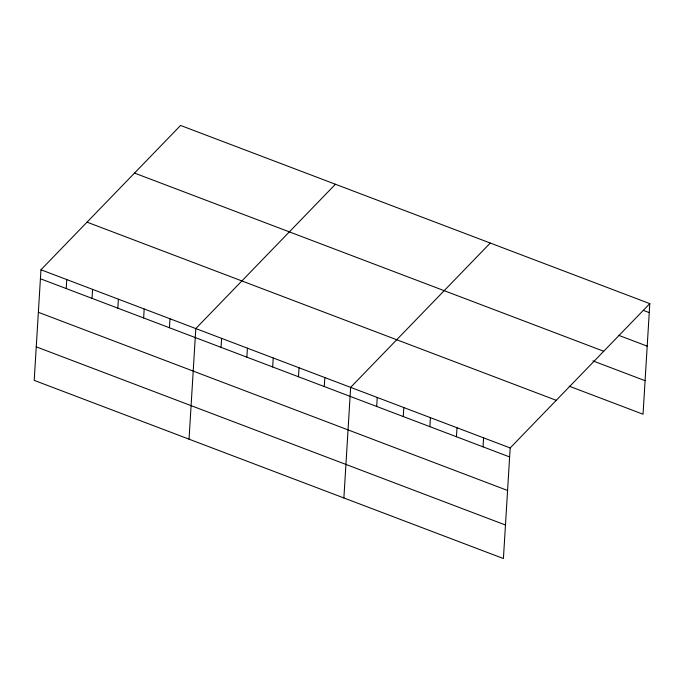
<?xml version="1.0" encoding="UTF-8"?>
<svg xmlns="http://www.w3.org/2000/svg" width="684" height="684" viewBox="0 0 684 684"><rect width="100%" height="100%" fill="white"/><g stroke="black" fill="none" stroke-linecap="round" stroke-linejoin="round"><path stroke-width="1.03" d="M40.963 269.778L34.2 380.372L503.415 558.546L510.179 447.952L649.8 303.628L180.585 125.454L40.963 269.778L510.179 447.952M66.22 288.562L66.767 279.576M92.032 298.361L92.579 289.375M117.836 308.159L118.383 299.173M143.64 317.966L144.187 308.971M169.444 327.764L170 318.77M189.04 439.171L195.804 328.568L335.425 184.252M221.06 347.361L221.607 338.375M246.864 357.159L247.42 348.173M272.677 366.957L273.224 357.971M298.481 376.764L299.028 367.77M324.284 386.563L324.84 377.568M343.881 497.969L350.644 387.366L490.266 243.051M376.687 406.458L377.235 397.464M403.269 416.556L403.825 407.561M429.86 426.654L430.407 417.659M456.45 436.743L456.998 427.757M483.041 446.84L483.588 437.854M649.8 303.628L643.037 414.222L569.182 386.178M643.345 310.374L649.253 312.622M618.644 335.305L647.201 346.147M134.509 173.078L603.724 351.251M592.891 360.878L645.089 380.697M87.039 222.146L556.254 400.32M40.416 278.764L509.631 456.938M38.364 312.297L507.579 490.471M36.252 346.839L505.467 525.013"/></g></svg>
